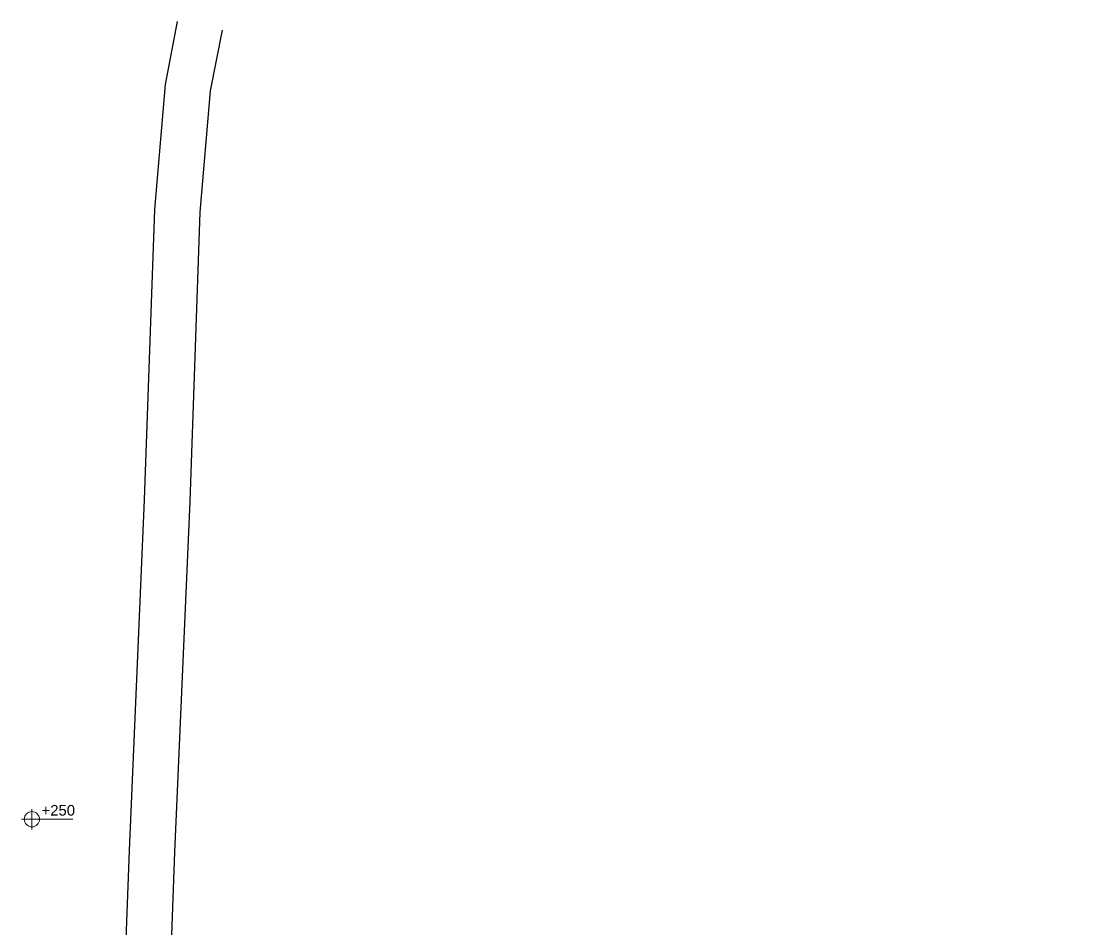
# Model space of a CAD drawing. Header units: millimetres. Extents: x -5491 to 122470, y -101890 to 30952.
# Drawn here: x 87151 to 122470, y 81 to 29929 of the extents above; entities that cross this region are included whole.
import ezdxf

# ---------------------------------------------------------------- set-up
doc = ezdxf.new("R2010")
doc.units = ezdxf.units.MM
doc.header["$MEASUREMENT"] = 0
doc.layers.add('Annotation - Text_Pen_No__108', color=7, linetype='Continuous', lineweight=13, true_color=0xfd8379)
doc.layers.add('Drawing & Figure_Pen_No__108', color=7, linetype='Continuous', lineweight=13, true_color=0xfd8379)
doc.layers.add('Drawing & Figure_Pen_No__42', color=8, linetype='Continuous', lineweight=25)
doc.styles.add('GENERATED_STYLE_1', font='')
doc.styles.get('GENERATED_STYLE_1').set_extended_font_data('Arial')

msp = doc.modelspace()

# ---------------------------------------------------------------- linework, layer by layer
at = {"layer": 'Drawing & Figure_Pen_No__108', "color": 11, "linetype": 'Continuous', "lineweight": 13, "true_color": 0xfd8379}
for points in [[(87496, 3342.1), (87496, 4012.1)], [(87151.1, 3676.9), (88837.1, 3676.9)]]:
    msp.add_lwpolyline(points, dxfattribs=at)
msp.add_circle((87496, 3676.9), 250.5, dxfattribs=at)
at = {"layer": 'Drawing & Figure_Pen_No__42', "color": 8, "linetype": 'Continuous', "lineweight": 25}
for points in [[(92279.8, 29928.6), (91876.4, 27855.2), (91527.7, 23741.5), (91191.2, 14191.4), (90693.7, 2654.1), (90378.4, -5827.8), (90263.2, -11871), (90526.9, -16637.8), (91064.7, -24314.6), (92413.5, -34231), (93895.2, -39422.9), (95697, -44941.5), (98433.2, -52294.7), (101126.8, -58951.5), (103448, -64193), (107970.2, -74881.1), (112023.1, -83325.3), (114210.5, -88114.1), (117472.8, -92432.1), (121307.9, -97126.8)], [(93752.2, 29642.2), (93364.3, 27648), (93025.5, 23651.7), (92690.1, 14132.7), (92192.5, 2593.9), (91877.8, -5870), (91764, -11843.8), (92024, -16544), (92557.6, -24161), (93885.3, -33922.5), (95329.9, -38984.1), (97113.5, -44446.9), (99831.6, -51751.7), (102508.2, -58366.3), (104824.6, -63597), (109337.8, -74264), (113381.5, -82689.1), (115506.5, -87341.2), (118652.5, -91505.2), (122469.5, -96177.9)]]:
    msp.add_lwpolyline(points, dxfattribs=at)

# ---------------------------------------------------------------- texts
at = {"layer": 'Annotation - Text_Pen_No__108', "color": 11, "linetype": 'Continuous', "lineweight": 13, "true_color": 0xfd8379, "insert": (88364.2, 4146.9), "char_height": 350, "attachment_point": 2, "style": 'GENERATED_STYLE_1'}
msp.add_mtext('\\A1;{\\pqc;\\fArial|b0|i0|c0|p34;+250}', dxfattribs=at)

doc.saveas('drawing.dxf')
